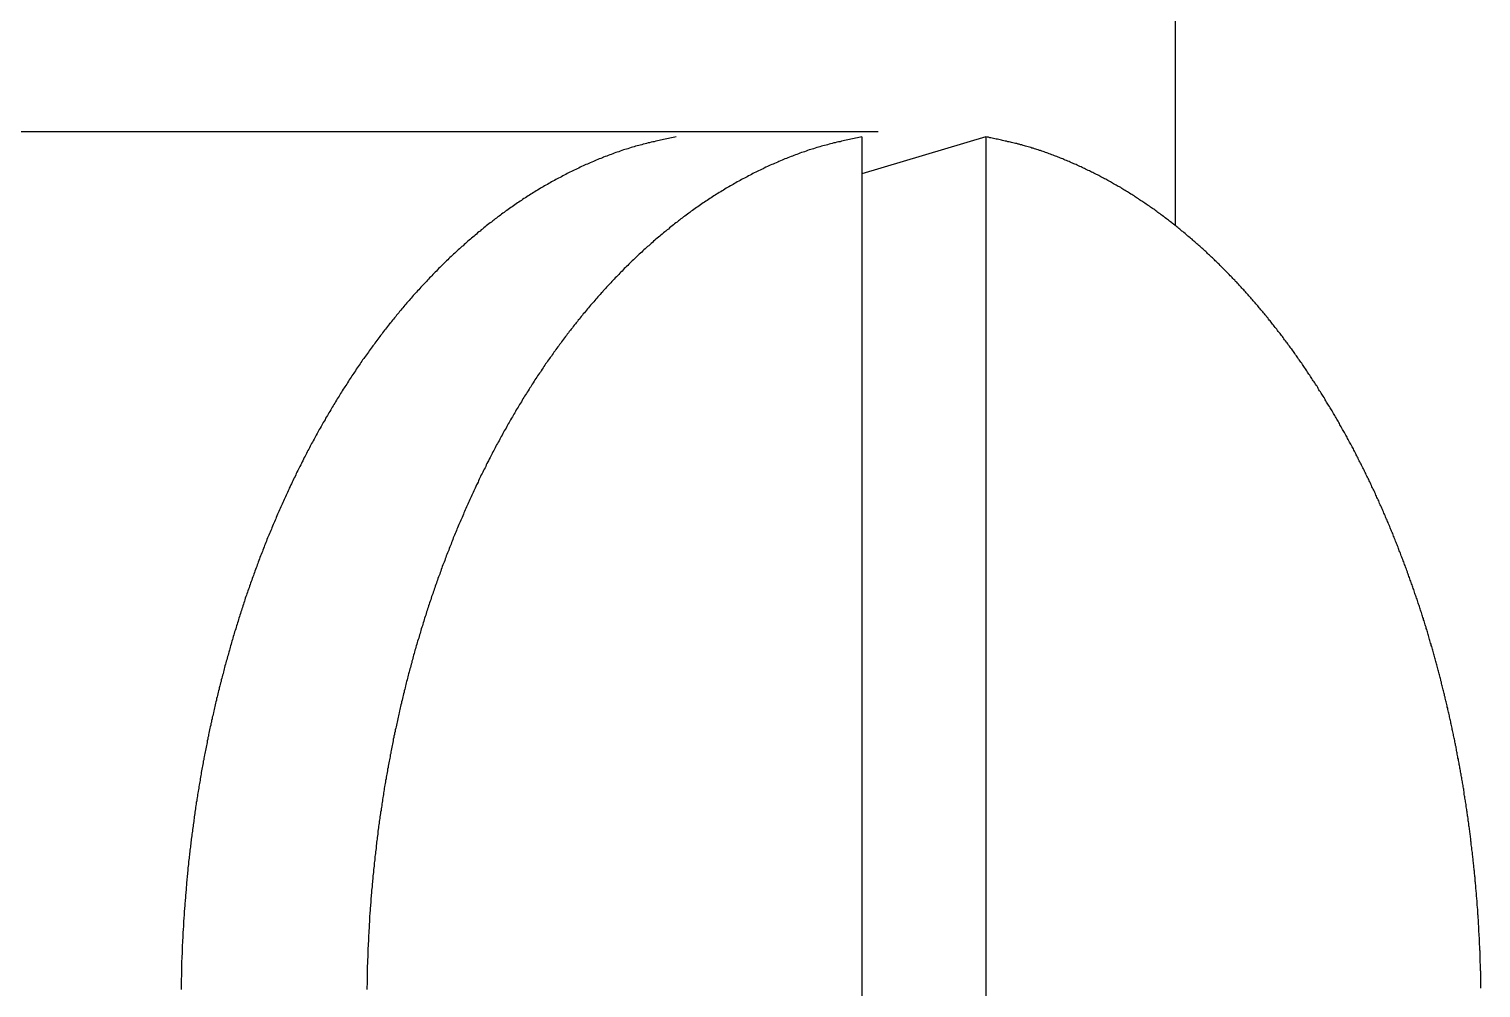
# Model space of a CAD drawing. Extents: x 10 to 127, y 10 to 351.
# Drawn here: x 110.76 to 117.4, y 209.64 to 214.02 of the extents above; entities that cross this region are included whole.
import ezdxf

# ---------------------------------------------------------------- set-up
doc = ezdxf.new("R2010")
doc.units = 0
doc.layers.get('0').update_dxf_attribs({"linetype": 'CONTINUOUS'})

msp = doc.modelspace()

# ---------------------------------------------------------------- linework, layer by layer
at = {"color": 7, "linetype": 'CONTINUOUS'}
for p, q in [((116, 213.1241), (116, 214.2)), ((107.1942, 213.555), (111.6422, 213.555)), ((111.6422, 213.555), (114.6422, 213.555)), ((114.5682, 213.53), (114.5682, 213.3606)), ((114.5682, 213.53), (114.5682, 213.53)), ((115.1339, 213.53), (114.5682, 213.3606)), ((115.1339, 213.53), (115.1339, 209.555)), ((115.1339, 213.53), (115.1339, 213.53)), ((114.5682, 213.3606), (114.5682, 209.555))]:
    msp.add_line(p, q, dxfattribs=at)
at = {"color": 7}
for points in [[(113.72, 213.53, 0), (113.713, 213.528, 0), (113.705, 213.527, 0), (113.698, 213.525, 0), (113.691, 213.524, 0), (113.684, 213.522, 0), (113.677, 213.521, 0), (113.669, 213.519, 0), (113.662, 213.518, 0), (113.655, 213.516, 0), (113.648, 213.515, 0), (113.641, 213.513, 0), (113.634, 213.512, 0), (113.626, 213.51, 0), (113.619, 213.508, 0), (113.612, 213.507, 0), (113.605, 213.505, 0), (113.598, 213.503, 0), (113.591, 213.502, 0), (113.584, 213.5, 0), (113.577, 213.498, 0), (113.569, 213.496, 0), (113.562, 213.494, 0), (113.555, 213.492, 0), (113.548, 213.491, 0), (113.541, 213.489, 0), (113.534, 213.487, 0), (113.527, 213.485, 0), (113.52, 213.483, 0), (113.513, 213.481, 0), (113.506, 213.478, 0), (113.499, 213.476, 0), (113.492, 213.474, 0), (113.485, 213.472, 0), (113.478, 213.47, 0), (113.471, 213.467, 0), (113.464, 213.465, 0), (113.457, 213.462, 0), (113.45, 213.46, 0), (113.443, 213.458, 0), (113.436, 213.455, 0), (113.43, 213.453, 0), (113.423, 213.45, 0), (113.416, 213.448, 0), (113.409, 213.445, 0), (113.402, 213.442, 0), (113.395, 213.44, 0), (113.388, 213.437, 0), (113.382, 213.434, 0), (113.375, 213.431, 0), (113.368, 213.429, 0), (113.361, 213.426, 0), (113.354, 213.423, 0), (113.348, 213.42, 0), (113.341, 213.417, 0), (113.334, 213.415, 0), (113.327, 213.412, 0), (113.321, 213.409, 0), (113.314, 213.406, 0), (113.307, 213.403, 0), (113.301, 213.4, 0), (113.294, 213.397, 0), (113.287, 213.394, 0), (113.281, 213.391, 0), (113.274, 213.387, 0), (113.267, 213.384, 0), (113.261, 213.381, 0), (113.254, 213.378, 0), (113.247, 213.375, 0), (113.241, 213.372, 0), (113.234, 213.368, 0), (113.228, 213.365, 0), (113.221, 213.362, 0), (113.215, 213.358, 0), (113.208, 213.355, 0), (113.202, 213.352, 0), (113.195, 213.348, 0), (113.189, 213.345, 0), (113.182, 213.341, 0), (113.176, 213.338, 0), (113.169, 213.335, 0), (113.163, 213.331, 0), (113.156, 213.327, 0), (113.15, 213.324, 0), (113.144, 213.32, 0), (113.137, 213.317, 0), (113.131, 213.313, 0), (113.124, 213.309, 0), (113.118, 213.306, 0), (113.112, 213.302, 0), (113.105, 213.298, 0), (113.099, 213.295, 0), (113.093, 213.291, 0), (113.086, 213.287, 0), (113.08, 213.283, 0), (113.074, 213.279, 0), (113.068, 213.276, 0), (113.062, 213.272, 0), (113.055, 213.268, 0), (113.049, 213.264, 0), (113.043, 213.26, 0), (113.037, 213.256, 0), (113.031, 213.252, 0), (113.024, 213.248, 0), (113.018, 213.244, 0), (113.012, 213.24, 0), (113.006, 213.236, 0), (113, 213.232, 0), (112.994, 213.228, 0), (112.988, 213.224, 0), (112.982, 213.219, 0), (112.976, 213.215, 0), (112.97, 213.211, 0), (112.964, 213.207, 0), (112.958, 213.203, 0), (112.952, 213.198, 0), (112.946, 213.194, 0), (112.94, 213.19, 0), (112.934, 213.185, 0), (112.928, 213.181, 0), (112.922, 213.177, 0), (112.916, 213.172, 0), (112.91, 213.168, 0), (112.904, 213.164, 0), (112.899, 213.159, 0), (112.893, 213.155, 0), (112.887, 213.15, 0), (112.881, 213.146, 0), (112.875, 213.141, 0), (112.87, 213.137, 0), (112.864, 213.132, 0), (112.858, 213.128, 0), (112.852, 213.123, 0), (112.846, 213.119, 0), (112.841, 213.114, 0), (112.835, 213.109, 0), (112.829, 213.105, 0), (112.824, 213.1, 0), (112.818, 213.096, 0), (112.812, 213.091, 0), (112.807, 213.086, 0), (112.801, 213.081, 0), (112.796, 213.077, 0), (112.79, 213.072, 0), (112.784, 213.067, 0), (112.779, 213.062, 0), (112.773, 213.058, 0), (112.768, 213.053, 0), (112.762, 213.048, 0), (112.757, 213.043, 0), (112.751, 213.038, 0), (112.746, 213.033, 0), (112.74, 213.029, 0), (112.735, 213.024, 0), (112.729, 213.019, 0), (112.724, 213.014, 0), (112.719, 213.009, 0), (112.713, 213.004, 0), (112.708, 212.999, 0), (112.702, 212.994, 0), (112.697, 212.989, 0), (112.692, 212.984, 0), (112.686, 212.979, 0), (112.681, 212.974, 0), (112.676, 212.969, 0), (112.67, 212.964, 0), (112.665, 212.959, 0), (112.66, 212.953, 0), (112.655, 212.948, 0), (112.649, 212.943, 0), (112.644, 212.938, 0), (112.639, 212.933, 0), (112.634, 212.928, 0), (112.629, 212.922, 0), (112.624, 212.917, 0), (112.618, 212.912, 0), (112.613, 212.907, 0), (112.608, 212.902, 0), (112.603, 212.896, 0), (112.598, 212.891, 0), (112.593, 212.886, 0), (112.588, 212.88, 0), (112.583, 212.875, 0), (112.578, 212.87, 0), (112.573, 212.864, 0), (112.568, 212.859, 0), (112.563, 212.854, 0), (112.558, 212.848, 0), (112.553, 212.843, 0), (112.548, 212.837, 0), (112.543, 212.832, 0), (112.538, 212.827, 0), (112.533, 212.821, 0), (112.528, 212.816, 0), (112.523, 212.81, 0), (112.518, 212.805, 0), (112.513, 212.799, 0), (112.509, 212.794, 0), (112.504, 212.788, 0), (112.499, 212.783, 0), (112.494, 212.777, 0), (112.489, 212.772, 0), (112.485, 212.766, 0), (112.48, 212.761, 0), (112.475, 212.755, 0), (112.47, 212.749, 0), (112.466, 212.744, 0), (112.461, 212.738, 0), (112.456, 212.732, 0), (112.452, 212.727, 0), (112.447, 212.721, 0), (112.442, 212.716, 0), (112.438, 212.71, 0), (112.433, 212.704, 0), (112.428, 212.698, 0), (112.424, 212.693, 0), (112.419, 212.687, 0), (112.415, 212.681, 0), (112.41, 212.676, 0), (112.405, 212.67, 0), (112.401, 212.664, 0), (112.396, 212.658, 0), (112.392, 212.652, 0), (112.387, 212.647, 0), (112.383, 212.641, 0), (112.378, 212.635, 0), (112.374, 212.629, 0), (112.369, 212.623, 0), (112.365, 212.618, 0), (112.361, 212.612, 0), (112.356, 212.606, 0), (112.352, 212.6, 0), (112.347, 212.594, 0), (112.343, 212.588, 0), (112.339, 212.582, 0), (112.334, 212.576, 0), (112.33, 212.571, 0), (112.326, 212.565, 0), (112.321, 212.559, 0), (112.317, 212.553, 0), (112.313, 212.547, 0), (112.309, 212.541, 0), (112.304, 212.535, 0), (112.3, 212.529, 0), (112.296, 212.523, 0), (112.292, 212.517, 0), (112.287, 212.511, 0), (112.283, 212.505, 0), (112.279, 212.499, 0), (112.275, 212.493, 0), (112.271, 212.487, 0), (112.267, 212.481, 0), (112.262, 212.475, 0), (112.258, 212.469, 0), (112.254, 212.462, 0), (112.25, 212.456, 0), (112.246, 212.45, 0), (112.242, 212.444, 0), (112.238, 212.438, 0), (112.234, 212.432, 0), (112.23, 212.426, 0), (112.226, 212.42, 0), (112.222, 212.414, 0), (112.218, 212.407, 0), (112.214, 212.401, 0), (112.21, 212.395, 0), (112.206, 212.389, 0), (112.202, 212.383, 0), (112.198, 212.377, 0), (112.194, 212.37, 0), (112.19, 212.364, 0), (112.186, 212.358, 0), (112.183, 212.352, 0), (112.179, 212.345, 0), (112.175, 212.339, 0), (112.171, 212.333, 0), (112.167, 212.327, 0), (112.163, 212.32, 0), (112.16, 212.314, 0), (112.156, 212.308, 0), (112.152, 212.302, 0), (112.148, 212.295, 0), (112.144, 212.289, 0), (112.141, 212.283, 0), (112.137, 212.276, 0), (112.133, 212.27, 0), (112.129, 212.264, 0), (112.126, 212.257, 0), (112.122, 212.251, 0), (112.118, 212.245, 0), (112.115, 212.238, 0), (112.111, 212.232, 0), (112.107, 212.226, 0), (112.104, 212.219, 0), (112.1, 212.213, 0), (112.097, 212.207, 0), (112.093, 212.2, 0), (112.089, 212.194, 0), (112.086, 212.187, 0), (112.082, 212.181, 0), (112.079, 212.175, 0), (112.075, 212.168, 0), (112.072, 212.162, 0), (112.068, 212.155, 0), (112.065, 212.149, 0), (112.061, 212.142, 0), (112.058, 212.136, 0), (112.054, 212.129, 0), (112.051, 212.123, 0), (112.047, 212.117, 0), (112.044, 212.11, 0), (112.041, 212.104, 0), (112.037, 212.097, 0), (112.034, 212.091, 0), (112.03, 212.084, 0), (112.027, 212.078, 0), (112.024, 212.071, 0), (112.02, 212.065, 0), (112.017, 212.058, 0), (112.014, 212.051, 0), (112.01, 212.045, 0), (112.007, 212.038, 0), (112.004, 212.032, 0), (112, 212.025, 0), (111.997, 212.019, 0), (111.994, 212.012, 0), (111.991, 212.006, 0), (111.987, 211.999, 0), (111.984, 211.992, 0), (111.981, 211.986, 0), (111.978, 211.979, 0), (111.974, 211.973, 0), (111.971, 211.966, 0), (111.968, 211.959, 0), (111.965, 211.953, 0), (111.962, 211.946, 0), (111.959, 211.94, 0), (111.956, 211.933, 0), (111.952, 211.926, 0), (111.949, 211.92, 0), (111.946, 211.913, 0), (111.943, 211.906, 0), (111.94, 211.9, 0), (111.937, 211.893, 0), (111.934, 211.886, 0), (111.931, 211.88, 0), (111.928, 211.873, 0), (111.925, 211.866, 0), (111.922, 211.86, 0), (111.919, 211.853, 0), (111.916, 211.846, 0), (111.913, 211.84, 0), (111.91, 211.833, 0), (111.907, 211.826, 0), (111.904, 211.819, 0), (111.901, 211.813, 0), (111.898, 211.806, 0), (111.895, 211.799, 0), (111.892, 211.792, 0), (111.89, 211.786, 0), (111.887, 211.779, 0), (111.884, 211.772, 0), (111.881, 211.766, 0), (111.878, 211.759, 0), (111.875, 211.752, 0), (111.872, 211.745, 0), (111.87, 211.738, 0), (111.867, 211.732, 0), (111.864, 211.725, 0), (111.861, 211.718, 0), (111.858, 211.711, 0), (111.856, 211.705, 0), (111.853, 211.698, 0), (111.85, 211.691, 0), (111.848, 211.684, 0), (111.845, 211.677, 0), (111.842, 211.67, 0), (111.839, 211.664, 0), (111.837, 211.657, 0), (111.834, 211.65, 0), (111.831, 211.643, 0), (111.829, 211.636, 0), (111.826, 211.63, 0), (111.823, 211.623, 0), (111.821, 211.616, 0), (111.818, 211.609, 0), (111.816, 211.602, 0), (111.813, 211.595, 0), (111.81, 211.588, 0), (111.808, 211.582, 0), (111.805, 211.575, 0), (111.803, 211.568, 0), (111.8, 211.561, 0), (111.798, 211.554, 0), (111.795, 211.547, 0), (111.793, 211.54, 0), (111.79, 211.533, 0), (111.788, 211.526, 0), (111.785, 211.52, 0), (111.783, 211.513, 0), (111.78, 211.506, 0), (111.778, 211.499, 0), (111.775, 211.492, 0), (111.773, 211.485, 0), (111.77, 211.478, 0), (111.768, 211.471, 0), (111.766, 211.464, 0), (111.763, 211.457, 0), (111.761, 211.45, 0), (111.758, 211.443, 0), (111.756, 211.437, 0), (111.754, 211.43, 0), (111.751, 211.423, 0), (111.749, 211.416, 0), (111.747, 211.409, 0), (111.744, 211.402, 0), (111.742, 211.395, 0), (111.74, 211.388, 0), (111.738, 211.381, 0), (111.735, 211.374, 0), (111.733, 211.367, 0), (111.731, 211.36, 0), (111.729, 211.353, 0), (111.726, 211.346, 0), (111.724, 211.339, 0), (111.722, 211.332, 0), (111.72, 211.325, 0), (111.718, 211.318, 0), (111.715, 211.311, 0), (111.713, 211.304, 0), (111.711, 211.297, 0), (111.709, 211.29, 0), (111.707, 211.283, 0), (111.705, 211.276, 0), (111.702, 211.269, 0), (111.7, 211.262, 0), (111.698, 211.255, 0), (111.696, 211.248, 0), (111.694, 211.241, 0), (111.692, 211.234, 0), (111.69, 211.227, 0), (111.688, 211.22, 0), (111.686, 211.213, 0), (111.684, 211.206, 0), (111.682, 211.199, 0), (111.68, 211.192, 0), (111.678, 211.185, 0), (111.676, 211.177, 0), (111.674, 211.17, 0), (111.672, 211.163, 0), (111.67, 211.156, 0), (111.668, 211.149, 0), (111.666, 211.142, 0), (111.664, 211.135, 0), (111.662, 211.128, 0), (111.66, 211.121, 0), (111.658, 211.114, 0), (111.656, 211.107, 0), (111.654, 211.1, 0), (111.653, 211.093, 0), (111.651, 211.086, 0), (111.649, 211.078, 0), (111.647, 211.071, 0), (111.645, 211.064, 0), (111.643, 211.057, 0), (111.641, 211.05, 0), (111.64, 211.043, 0), (111.638, 211.036, 0), (111.636, 211.029, 0), (111.634, 211.022, 0), (111.632, 211.014, 0), (111.631, 211.007, 0), (111.629, 211, 0), (111.627, 210.993, 0), (111.625, 210.986, 0), (111.624, 210.979, 0), (111.622, 210.972, 0), (111.62, 210.965, 0), (111.619, 210.957, 0), (111.617, 210.95, 0), (111.615, 210.943, 0), (111.613, 210.936, 0), (111.612, 210.929, 0), (111.61, 210.922, 0), (111.609, 210.915, 0), (111.607, 210.908, 0), (111.605, 210.9, 0), (111.604, 210.893, 0), (111.602, 210.886, 0), (111.6, 210.879, 0), (111.599, 210.872, 0), (111.597, 210.865, 0), (111.596, 210.857, 0), (111.594, 210.85, 0), (111.593, 210.843, 0), (111.591, 210.836, 0), (111.589, 210.829, 0), (111.588, 210.822, 0), (111.586, 210.814, 0), (111.585, 210.807, 0), (111.583, 210.8, 0), (111.582, 210.793, 0), (111.58, 210.786, 0), (111.579, 210.779, 0), (111.577, 210.771, 0), (111.576, 210.764, 0), (111.575, 210.757, 0), (111.573, 210.75, 0), (111.572, 210.743, 0), (111.57, 210.735, 0), (111.569, 210.728, 0), (111.567, 210.721, 0), (111.566, 210.714, 0), (111.565, 210.707, 0), (111.563, 210.699, 0), (111.562, 210.692, 0), (111.561, 210.685, 0), (111.559, 210.678, 0), (111.558, 210.671, 0), (111.557, 210.663, 0), (111.555, 210.656, 0), (111.554, 210.649, 0), (111.553, 210.642, 0), (111.551, 210.635, 0), (111.55, 210.627, 0), (111.549, 210.62, 0), (111.548, 210.613, 0), (111.546, 210.606, 0), (111.545, 210.598, 0), (111.544, 210.591, 0), (111.543, 210.584, 0), (111.541, 210.577, 0), (111.54, 210.57, 0), (111.539, 210.562, 0), (111.538, 210.555, 0), (111.537, 210.548, 0), (111.535, 210.541, 0), (111.534, 210.533, 0), (111.533, 210.526, 0), (111.532, 210.519, 0), (111.531, 210.512, 0), (111.53, 210.504, 0), (111.529, 210.497, 0), (111.527, 210.49, 0), (111.526, 210.483, 0), (111.525, 210.475, 0), (111.524, 210.468, 0), (111.523, 210.461, 0), (111.522, 210.454, 0), (111.521, 210.446, 0), (111.52, 210.439, 0), (111.519, 210.432, 0), (111.518, 210.425, 0), (111.517, 210.417, 0), (111.516, 210.41, 0), (111.515, 210.403, 0), (111.514, 210.396, 0), (111.513, 210.388, 0), (111.512, 210.381, 0), (111.511, 210.374, 0), (111.51, 210.366, 0), (111.509, 210.359, 0), (111.508, 210.352, 0), (111.507, 210.345, 0), (111.506, 210.337, 0), (111.505, 210.33, 0), (111.504, 210.323, 0), (111.503, 210.316, 0), (111.502, 210.308, 0), (111.502, 210.301, 0), (111.501, 210.294, 0), (111.5, 210.286, 0), (111.499, 210.279, 0), (111.498, 210.272, 0), (111.497, 210.265, 0), (111.496, 210.257, 0), (111.496, 210.25, 0), (111.495, 210.243, 0), (111.494, 210.235, 0), (111.493, 210.228, 0), (111.492, 210.221, 0), (111.492, 210.214, 0), (111.491, 210.206, 0), (111.49, 210.199, 0), (111.489, 210.192, 0), (111.489, 210.184, 0), (111.488, 210.177, 0), (111.487, 210.17, 0), (111.487, 210.163, 0), (111.486, 210.155, 0), (111.485, 210.148, 0), (111.484, 210.141, 0), (111.484, 210.133, 0), (111.483, 210.126, 0), (111.482, 210.119, 0), (111.482, 210.111, 0), (111.481, 210.104, 0), (111.48, 210.097, 0), (111.48, 210.09, 0), (111.479, 210.082, 0), (111.479, 210.075, 0), (111.478, 210.068, 0), (111.477, 210.06, 0), (111.477, 210.053, 0), (111.476, 210.046, 0), (111.476, 210.038, 0), (111.475, 210.031, 0), (111.475, 210.024, 0), (111.474, 210.016, 0), (111.473, 210.009, 0), (111.473, 210.002, 0), (111.472, 209.995, 0), (111.472, 209.987, 0), (111.471, 209.98, 0), (111.471, 209.973, 0), (111.47, 209.965, 0), (111.47, 209.958, 0), (111.469, 209.951, 0), (111.469, 209.943, 0), (111.469, 209.936, 0), (111.468, 209.929, 0), (111.468, 209.921, 0), (111.467, 209.914, 0), (111.467, 209.907, 0), (111.466, 209.899, 0), (111.466, 209.892, 0), (111.466, 209.885, 0), (111.465, 209.877, 0), (111.465, 209.87, 0), (111.464, 209.863, 0), (111.464, 209.855, 0), (111.464, 209.848, 0), (111.463, 209.841, 0), (111.463, 209.833, 0), (111.463, 209.826, 0), (111.462, 209.819, 0), (111.462, 209.812, 0), (111.462, 209.804, 0), (111.462, 209.797, 0), (111.461, 209.79, 0), (111.461, 209.782, 0), (111.461, 209.775, 0), (111.46, 209.768, 0), (111.46, 209.76, 0), (111.46, 209.753, 0), (111.46, 209.746, 0), (111.46, 209.738, 0), (111.459, 209.731, 0), (111.459, 209.724, 0), (111.459, 209.716, 0), (111.459, 209.709, 0), (111.459, 209.702, 0), (111.459, 209.694, 0), (111.458, 209.687, 0), (111.458, 209.68, 0), (111.458, 209.672, 0), (111.458, 209.665, 0), (111.458, 209.658, 0), (111.458, 209.65, 0), (111.458, 209.643, 0), (111.458, 209.636, 0)], [(114.568, 213.53, 0), (114.561, 213.528, 0), (114.554, 213.527, 0), (114.547, 213.525, 0), (114.539, 213.524, 0), (114.532, 213.522, 0), (114.525, 213.521, 0), (114.518, 213.519, 0), (114.511, 213.518, 0), (114.504, 213.516, 0), (114.496, 213.515, 0), (114.489, 213.513, 0), (114.482, 213.512, 0), (114.475, 213.51, 0), (114.468, 213.508, 0), (114.461, 213.507, 0), (114.454, 213.505, 0), (114.446, 213.503, 0), (114.439, 213.502, 0), (114.432, 213.5, 0), (114.425, 213.498, 0), (114.418, 213.496, 0), (114.411, 213.494, 0), (114.404, 213.492, 0), (114.397, 213.491, 0), (114.39, 213.489, 0), (114.383, 213.487, 0), (114.376, 213.485, 0), (114.369, 213.483, 0), (114.362, 213.481, 0), (114.354, 213.478, 0), (114.347, 213.476, 0), (114.341, 213.474, 0), (114.334, 213.472, 0), (114.327, 213.47, 0), (114.32, 213.467, 0), (114.313, 213.465, 0), (114.306, 213.462, 0), (114.299, 213.46, 0), (114.292, 213.458, 0), (114.285, 213.455, 0), (114.278, 213.453, 0), (114.271, 213.45, 0), (114.264, 213.448, 0), (114.257, 213.445, 0), (114.251, 213.442, 0), (114.244, 213.44, 0), (114.237, 213.437, 0), (114.23, 213.434, 0), (114.223, 213.431, 0), (114.216, 213.429, 0), (114.21, 213.426, 0), (114.203, 213.423, 0), (114.196, 213.42, 0), (114.189, 213.417, 0), (114.183, 213.415, 0), (114.176, 213.412, 0), (114.169, 213.409, 0), (114.162, 213.406, 0), (114.156, 213.403, 0), (114.149, 213.4, 0), (114.142, 213.397, 0), (114.136, 213.394, 0), (114.129, 213.391, 0), (114.122, 213.387, 0), (114.116, 213.384, 0), (114.109, 213.381, 0), (114.103, 213.378, 0), (114.096, 213.375, 0), (114.089, 213.372, 0), (114.083, 213.368, 0), (114.076, 213.365, 0), (114.07, 213.362, 0), (114.063, 213.358, 0), (114.057, 213.355, 0), (114.05, 213.352, 0), (114.044, 213.348, 0), (114.037, 213.345, 0), (114.031, 213.341, 0), (114.024, 213.338, 0), (114.018, 213.335, 0), (114.011, 213.331, 0), (114.005, 213.327, 0), (113.998, 213.324, 0), (113.992, 213.32, 0), (113.986, 213.317, 0), (113.979, 213.313, 0), (113.973, 213.309, 0), (113.967, 213.306, 0), (113.96, 213.302, 0), (113.954, 213.298, 0), (113.948, 213.295, 0), (113.941, 213.291, 0), (113.935, 213.287, 0), (113.929, 213.283, 0), (113.923, 213.279, 0), (113.916, 213.276, 0), (113.91, 213.272, 0), (113.904, 213.268, 0), (113.898, 213.264, 0), (113.891, 213.26, 0), (113.885, 213.256, 0), (113.879, 213.252, 0), (113.873, 213.248, 0), (113.867, 213.244, 0), (113.861, 213.24, 0), (113.855, 213.236, 0), (113.849, 213.232, 0), (113.842, 213.228, 0), (113.836, 213.224, 0), (113.83, 213.219, 0), (113.824, 213.215, 0), (113.818, 213.211, 0), (113.812, 213.207, 0), (113.806, 213.203, 0), (113.8, 213.198, 0), (113.794, 213.194, 0), (113.788, 213.19, 0), (113.782, 213.185, 0), (113.777, 213.181, 0), (113.771, 213.177, 0), (113.765, 213.172, 0), (113.759, 213.168, 0), (113.753, 213.164, 0), (113.747, 213.159, 0), (113.741, 213.155, 0), (113.735, 213.15, 0), (113.73, 213.146, 0), (113.724, 213.141, 0), (113.718, 213.137, 0), (113.712, 213.132, 0), (113.707, 213.128, 0), (113.701, 213.123, 0), (113.695, 213.119, 0), (113.689, 213.114, 0), (113.684, 213.109, 0), (113.678, 213.105, 0), (113.672, 213.1, 0), (113.667, 213.096, 0), (113.661, 213.091, 0), (113.655, 213.086, 0), (113.65, 213.081, 0), (113.644, 213.077, 0), (113.638, 213.072, 0), (113.633, 213.067, 0), (113.627, 213.062, 0), (113.622, 213.058, 0), (113.616, 213.053, 0), (113.611, 213.048, 0), (113.605, 213.043, 0), (113.6, 213.038, 0), (113.594, 213.033, 0), (113.589, 213.029, 0), (113.583, 213.024, 0), (113.578, 213.019, 0), (113.572, 213.014, 0), (113.567, 213.009, 0), (113.562, 213.004, 0), (113.556, 212.999, 0), (113.551, 212.994, 0), (113.546, 212.989, 0), (113.54, 212.984, 0), (113.535, 212.979, 0), (113.53, 212.974, 0), (113.524, 212.969, 0), (113.519, 212.964, 0), (113.514, 212.959, 0), (113.508, 212.953, 0), (113.503, 212.948, 0), (113.498, 212.943, 0), (113.493, 212.938, 0), (113.488, 212.933, 0), (113.482, 212.928, 0), (113.477, 212.922, 0), (113.472, 212.917, 0), (113.467, 212.912, 0), (113.462, 212.907, 0), (113.457, 212.902, 0), (113.452, 212.896, 0), (113.446, 212.891, 0), (113.441, 212.886, 0), (113.436, 212.88, 0), (113.431, 212.875, 0), (113.426, 212.87, 0), (113.421, 212.864, 0), (113.416, 212.859, 0), (113.411, 212.854, 0), (113.406, 212.848, 0), (113.401, 212.843, 0), (113.396, 212.837, 0), (113.391, 212.832, 0), (113.386, 212.827, 0), (113.382, 212.821, 0), (113.377, 212.816, 0), (113.372, 212.81, 0), (113.367, 212.805, 0), (113.362, 212.799, 0), (113.357, 212.794, 0), (113.352, 212.788, 0), (113.348, 212.783, 0), (113.343, 212.777, 0), (113.338, 212.772, 0), (113.333, 212.766, 0), (113.328, 212.761, 0), (113.324, 212.755, 0), (113.319, 212.749, 0), (113.314, 212.744, 0), (113.309, 212.738, 0), (113.305, 212.732, 0), (113.3, 212.727, 0), (113.295, 212.721, 0), (113.291, 212.716, 0), (113.286, 212.71, 0), (113.281, 212.704, 0), (113.277, 212.698, 0), (113.272, 212.693, 0), (113.268, 212.687, 0), (113.263, 212.681, 0), (113.259, 212.676, 0), (113.254, 212.67, 0), (113.249, 212.664, 0), (113.245, 212.658, 0), (113.24, 212.652, 0), (113.236, 212.647, 0), (113.231, 212.641, 0), (113.227, 212.635, 0), (113.222, 212.629, 0), (113.218, 212.623, 0), (113.214, 212.618, 0), (113.209, 212.612, 0), (113.205, 212.606, 0), (113.2, 212.6, 0), (113.196, 212.594, 0), (113.192, 212.588, 0), (113.187, 212.582, 0), (113.183, 212.576, 0), (113.179, 212.571, 0), (113.174, 212.565, 0), (113.17, 212.559, 0), (113.166, 212.553, 0), (113.161, 212.547, 0), (113.157, 212.541, 0), (113.153, 212.535, 0), (113.149, 212.529, 0), (113.144, 212.523, 0), (113.14, 212.517, 0), (113.136, 212.511, 0), (113.132, 212.505, 0), (113.128, 212.499, 0), (113.123, 212.493, 0), (113.119, 212.487, 0), (113.115, 212.481, 0), (113.111, 212.475, 0), (113.107, 212.469, 0), (113.103, 212.462, 0), (113.099, 212.456, 0), (113.095, 212.45, 0), (113.091, 212.444, 0), (113.086, 212.438, 0), (113.082, 212.432, 0), (113.078, 212.426, 0), (113.074, 212.42, 0), (113.07, 212.414, 0), (113.066, 212.407, 0), (113.062, 212.401, 0), (113.058, 212.395, 0), (113.055, 212.389, 0), (113.051, 212.383, 0), (113.047, 212.377, 0), (113.043, 212.37, 0), (113.039, 212.364, 0), (113.035, 212.358, 0), (113.031, 212.352, 0), (113.027, 212.345, 0), (113.023, 212.339, 0), (113.019, 212.333, 0), (113.016, 212.327, 0), (113.012, 212.32, 0), (113.008, 212.314, 0), (113.004, 212.308, 0), (113, 212.302, 0), (112.997, 212.295, 0), (112.993, 212.289, 0), (112.989, 212.283, 0), (112.985, 212.276, 0), (112.982, 212.27, 0), (112.978, 212.264, 0), (112.974, 212.257, 0), (112.971, 212.251, 0), (112.967, 212.245, 0), (112.963, 212.238, 0), (112.96, 212.232, 0), (112.956, 212.226, 0), (112.952, 212.219, 0), (112.949, 212.213, 0), (112.945, 212.207, 0), (112.942, 212.2, 0), (112.938, 212.194, 0), (112.934, 212.187, 0), (112.931, 212.181, 0), (112.927, 212.175, 0), (112.924, 212.168, 0), (112.92, 212.162, 0), (112.917, 212.155, 0), (112.913, 212.149, 0), (112.91, 212.142, 0), (112.906, 212.136, 0), (112.903, 212.129, 0), (112.899, 212.123, 0), (112.896, 212.117, 0), (112.892, 212.11, 0), (112.889, 212.104, 0), (112.886, 212.097, 0), (112.882, 212.091, 0), (112.879, 212.084, 0), (112.875, 212.078, 0), (112.872, 212.071, 0), (112.869, 212.065, 0), (112.865, 212.058, 0), (112.862, 212.051, 0), (112.859, 212.045, 0), (112.855, 212.038, 0), (112.852, 212.032, 0), (112.849, 212.025, 0), (112.846, 212.019, 0), (112.842, 212.012, 0), (112.839, 212.006, 0), (112.836, 211.999, 0), (112.833, 211.992, 0), (112.829, 211.986, 0), (112.826, 211.979, 0), (112.823, 211.973, 0), (112.82, 211.966, 0), (112.817, 211.959, 0), (112.814, 211.953, 0), (112.81, 211.946, 0), (112.807, 211.94, 0), (112.804, 211.933, 0), (112.801, 211.926, 0), (112.798, 211.92, 0), (112.795, 211.913, 0), (112.792, 211.906, 0), (112.789, 211.9, 0), (112.786, 211.893, 0), (112.783, 211.886, 0), (112.779, 211.88, 0), (112.776, 211.873, 0), (112.773, 211.866, 0), (112.77, 211.86, 0), (112.767, 211.853, 0), (112.764, 211.846, 0), (112.761, 211.84, 0), (112.759, 211.833, 0), (112.756, 211.826, 0), (112.753, 211.819, 0), (112.75, 211.813, 0), (112.747, 211.806, 0), (112.744, 211.799, 0), (112.741, 211.792, 0), (112.738, 211.786, 0), (112.735, 211.779, 0), (112.732, 211.772, 0), (112.729, 211.766, 0), (112.727, 211.759, 0), (112.724, 211.752, 0), (112.721, 211.745, 0), (112.718, 211.738, 0), (112.715, 211.732, 0), (112.713, 211.725, 0), (112.71, 211.718, 0), (112.707, 211.711, 0), (112.704, 211.705, 0), (112.701, 211.698, 0), (112.699, 211.691, 0), (112.696, 211.684, 0), (112.693, 211.677, 0), (112.691, 211.67, 0), (112.688, 211.664, 0), (112.685, 211.657, 0), (112.683, 211.65, 0), (112.68, 211.643, 0), (112.677, 211.636, 0), (112.675, 211.63, 0), (112.672, 211.623, 0), (112.669, 211.616, 0), (112.667, 211.609, 0), (112.664, 211.602, 0), (112.662, 211.595, 0), (112.659, 211.588, 0), (112.656, 211.582, 0), (112.654, 211.575, 0), (112.651, 211.568, 0), (112.649, 211.561, 0), (112.646, 211.554, 0), (112.644, 211.547, 0), (112.641, 211.54, 0), (112.639, 211.533, 0), (112.636, 211.526, 0), (112.634, 211.52, 0), (112.631, 211.513, 0), (112.629, 211.506, 0), (112.626, 211.499, 0), (112.624, 211.492, 0), (112.621, 211.485, 0), (112.619, 211.478, 0), (112.617, 211.471, 0), (112.614, 211.464, 0), (112.612, 211.457, 0), (112.609, 211.45, 0), (112.607, 211.443, 0), (112.605, 211.437, 0), (112.602, 211.43, 0), (112.6, 211.423, 0), (112.598, 211.416, 0), (112.595, 211.409, 0), (112.593, 211.402, 0), (112.591, 211.395, 0), (112.588, 211.388, 0), (112.586, 211.381, 0), (112.584, 211.374, 0), (112.582, 211.367, 0), (112.579, 211.36, 0), (112.577, 211.353, 0), (112.575, 211.346, 0), (112.573, 211.339, 0), (112.57, 211.332, 0), (112.568, 211.325, 0), (112.566, 211.318, 0), (112.564, 211.311, 0), (112.562, 211.304, 0), (112.56, 211.297, 0), (112.557, 211.29, 0), (112.555, 211.283, 0), (112.553, 211.276, 0), (112.551, 211.269, 0), (112.549, 211.262, 0), (112.547, 211.255, 0), (112.545, 211.248, 0), (112.543, 211.241, 0), (112.541, 211.234, 0), (112.538, 211.227, 0), (112.536, 211.22, 0), (112.534, 211.213, 0), (112.532, 211.206, 0), (112.53, 211.199, 0), (112.528, 211.192, 0), (112.526, 211.185, 0), (112.524, 211.177, 0), (112.522, 211.17, 0), (112.52, 211.163, 0), (112.518, 211.156, 0), (112.516, 211.149, 0), (112.514, 211.142, 0), (112.512, 211.135, 0), (112.511, 211.128, 0), (112.509, 211.121, 0), (112.507, 211.114, 0), (112.505, 211.107, 0), (112.503, 211.1, 0), (112.501, 211.093, 0), (112.499, 211.086, 0), (112.497, 211.078, 0), (112.495, 211.071, 0), (112.494, 211.064, 0), (112.492, 211.057, 0), (112.49, 211.05, 0), (112.488, 211.043, 0), (112.486, 211.036, 0), (112.485, 211.029, 0), (112.483, 211.022, 0), (112.481, 211.014, 0), (112.479, 211.007, 0), (112.477, 211, 0), (112.476, 210.993, 0), (112.474, 210.986, 0), (112.472, 210.979, 0), (112.47, 210.972, 0), (112.469, 210.965, 0), (112.467, 210.957, 0), (112.465, 210.95, 0), (112.464, 210.943, 0), (112.462, 210.936, 0), (112.46, 210.929, 0), (112.459, 210.922, 0), (112.457, 210.915, 0), (112.455, 210.908, 0), (112.454, 210.9, 0), (112.452, 210.893, 0), (112.451, 210.886, 0), (112.449, 210.879, 0), (112.447, 210.872, 0), (112.446, 210.865, 0), (112.444, 210.857, 0), (112.443, 210.85, 0), (112.441, 210.843, 0), (112.44, 210.836, 0), (112.438, 210.829, 0), (112.436, 210.822, 0), (112.435, 210.814, 0), (112.433, 210.807, 0), (112.432, 210.8, 0), (112.43, 210.793, 0), (112.429, 210.786, 0), (112.427, 210.779, 0), (112.426, 210.771, 0), (112.425, 210.764, 0), (112.423, 210.757, 0), (112.422, 210.75, 0), (112.42, 210.743, 0), (112.419, 210.735, 0), (112.417, 210.728, 0), (112.416, 210.721, 0), (112.415, 210.714, 0), (112.413, 210.707, 0), (112.412, 210.699, 0), (112.411, 210.692, 0), (112.409, 210.685, 0), (112.408, 210.678, 0), (112.406, 210.671, 0), (112.405, 210.663, 0), (112.404, 210.656, 0), (112.403, 210.649, 0), (112.401, 210.642, 0), (112.4, 210.635, 0), (112.399, 210.627, 0), (112.397, 210.62, 0), (112.396, 210.613, 0), (112.395, 210.606, 0), (112.394, 210.598, 0), (112.392, 210.591, 0), (112.391, 210.584, 0), (112.39, 210.577, 0), (112.389, 210.57, 0), (112.387, 210.562, 0), (112.386, 210.555, 0), (112.385, 210.548, 0), (112.384, 210.541, 0), (112.383, 210.533, 0), (112.382, 210.526, 0), (112.38, 210.519, 0), (112.379, 210.512, 0), (112.378, 210.504, 0), (112.377, 210.497, 0), (112.376, 210.49, 0), (112.375, 210.483, 0), (112.374, 210.475, 0), (112.373, 210.468, 0), (112.372, 210.461, 0), (112.371, 210.454, 0), (112.369, 210.446, 0), (112.368, 210.439, 0), (112.367, 210.432, 0), (112.366, 210.425, 0), (112.365, 210.417, 0), (112.364, 210.41, 0), (112.363, 210.403, 0), (112.362, 210.396, 0), (112.361, 210.388, 0), (112.36, 210.381, 0), (112.359, 210.374, 0), (112.358, 210.366, 0), (112.357, 210.359, 0), (112.356, 210.352, 0), (112.356, 210.345, 0), (112.355, 210.337, 0), (112.354, 210.33, 0), (112.353, 210.323, 0), (112.352, 210.316, 0), (112.351, 210.308, 0), (112.35, 210.301, 0), (112.349, 210.294, 0), (112.348, 210.286, 0), (112.348, 210.279, 0), (112.347, 210.272, 0), (112.346, 210.265, 0), (112.345, 210.257, 0), (112.344, 210.25, 0), (112.343, 210.243, 0), (112.343, 210.235, 0), (112.342, 210.228, 0), (112.341, 210.221, 0), (112.34, 210.214, 0), (112.339, 210.206, 0), (112.339, 210.199, 0), (112.338, 210.192, 0), (112.337, 210.184, 0), (112.336, 210.177, 0), (112.336, 210.17, 0), (112.335, 210.163, 0), (112.334, 210.155, 0), (112.334, 210.148, 0), (112.333, 210.141, 0), (112.332, 210.133, 0), (112.332, 210.126, 0), (112.331, 210.119, 0), (112.33, 210.111, 0), (112.33, 210.104, 0), (112.329, 210.097, 0), (112.328, 210.09, 0), (112.328, 210.082, 0), (112.327, 210.075, 0), (112.326, 210.068, 0), (112.326, 210.06, 0), (112.325, 210.053, 0), (112.325, 210.046, 0), (112.324, 210.038, 0), (112.324, 210.031, 0), (112.323, 210.024, 0), (112.323, 210.016, 0), (112.322, 210.009, 0), (112.321, 210.002, 0), (112.321, 209.995, 0), (112.32, 209.987, 0), (112.32, 209.98, 0), (112.319, 209.973, 0), (112.319, 209.965, 0), (112.318, 209.958, 0), (112.318, 209.951, 0), (112.318, 209.943, 0), (112.317, 209.936, 0), (112.317, 209.929, 0), (112.316, 209.921, 0), (112.316, 209.914, 0), (112.315, 209.907, 0), (112.315, 209.899, 0), (112.315, 209.892, 0), (112.314, 209.885, 0), (112.314, 209.877, 0), (112.313, 209.87, 0), (112.313, 209.863, 0), (112.313, 209.855, 0), (112.312, 209.848, 0), (112.312, 209.841, 0), (112.312, 209.833, 0), (112.311, 209.826, 0), (112.311, 209.819, 0), (112.311, 209.812, 0), (112.31, 209.804, 0), (112.31, 209.797, 0), (112.31, 209.79, 0), (112.31, 209.782, 0), (112.309, 209.775, 0), (112.309, 209.768, 0), (112.309, 209.76, 0), (112.309, 209.753, 0), (112.308, 209.746, 0), (112.308, 209.738, 0), (112.308, 209.731, 0), (112.308, 209.724, 0), (112.308, 209.716, 0), (112.307, 209.709, 0), (112.307, 209.702, 0), (112.307, 209.694, 0), (112.307, 209.687, 0), (112.307, 209.68, 0), (112.307, 209.672, 0), (112.307, 209.665, 0), (112.307, 209.658, 0), (112.306, 209.65, 0), (112.306, 209.643, 0), (112.306, 209.636, 0)], [(117.056, 211.555, 0), (117.053, 211.561, 0), (117.051, 211.566, 0), (117.049, 211.572, 0), (117.047, 211.577, 0), (117.045, 211.583, 0), (117.043, 211.589, 0), (117.041, 211.594, 0), (117.039, 211.6, 0), (117.036, 211.606, 0), (117.034, 211.611, 0), (117.032, 211.617, 0), (117.03, 211.622, 0), (117.028, 211.628, 0), (117.026, 211.634, 0), (117.023, 211.639, 0), (117.021, 211.645, 0), (117.019, 211.65, 0), (117.017, 211.656, 0), (117.015, 211.662, 0), (117.013, 211.667, 0), (117.01, 211.673, 0), (117.008, 211.678, 0), (117.006, 211.684, 0), (117.004, 211.69, 0), (117.001, 211.695, 0), (116.999, 211.701, 0), (116.997, 211.706, 0), (116.995, 211.712, 0), (116.993, 211.718, 0), (116.99, 211.723, 0), (116.988, 211.729, 0), (116.986, 211.734, 0), (116.983, 211.74, 0), (116.981, 211.745, 0), (116.979, 211.751, 0), (116.976, 211.756, 0), (116.974, 211.762, 0), (116.972, 211.768, 0), (116.969, 211.773, 0), (116.967, 211.779, 0), (116.965, 211.784, 0), (116.962, 211.79, 0), (116.96, 211.795, 0), (116.958, 211.801, 0), (116.955, 211.806, 0), (116.953, 211.812, 0), (116.95, 211.817, 0), (116.948, 211.823, 0), (116.946, 211.828, 0), (116.943, 211.834, 0), (116.941, 211.839, 0), (116.938, 211.845, 0), (116.936, 211.85, 0), (116.933, 211.856, 0), (116.931, 211.861, 0), (116.929, 211.867, 0), (116.926, 211.872, 0), (116.924, 211.878, 0), (116.921, 211.883, 0), (116.919, 211.889, 0), (116.916, 211.894, 0), (116.914, 211.9, 0), (116.911, 211.905, 0), (116.909, 211.91, 0), (116.906, 211.916, 0), (116.903, 211.921, 0), (116.901, 211.927, 0), (116.898, 211.932, 0), (116.896, 211.938, 0), (116.893, 211.943, 0), (116.891, 211.949, 0), (116.888, 211.954, 0), (116.885, 211.959, 0), (116.883, 211.965, 0), (116.88, 211.97, 0), (116.878, 211.976, 0), (116.875, 211.981, 0), (116.872, 211.987, 0), (116.87, 211.992, 0), (116.867, 211.997, 0), (116.864, 212.003, 0), (116.862, 212.008, 0), (116.859, 212.014, 0), (116.856, 212.019, 0), (116.854, 212.024, 0), (116.851, 212.03, 0), (116.848, 212.035, 0), (116.846, 212.04, 0), (116.843, 212.046, 0), (116.84, 212.051, 0), (116.837, 212.056, 0), (116.835, 212.062, 0), (116.832, 212.067, 0), (116.829, 212.073, 0), (116.826, 212.078, 0), (116.824, 212.083, 0), (116.821, 212.089, 0), (116.818, 212.094, 0), (116.815, 212.099, 0), (116.813, 212.105, 0), (116.81, 212.11, 0), (116.807, 212.115, 0), (116.804, 212.12, 0), (116.801, 212.126, 0), (116.798, 212.131, 0), (116.796, 212.136, 0), (116.793, 212.142, 0), (116.79, 212.147, 0), (116.787, 212.152, 0), (116.784, 212.158, 0), (116.781, 212.163, 0), (116.778, 212.168, 0), (116.776, 212.173, 0), (116.773, 212.179, 0), (116.77, 212.184, 0), (116.767, 212.189, 0), (116.764, 212.194, 0), (116.761, 212.2, 0), (116.758, 212.205, 0), (116.755, 212.21, 0), (116.752, 212.215, 0), (116.749, 212.221, 0), (116.746, 212.226, 0), (116.743, 212.231, 0), (116.74, 212.236, 0), (116.737, 212.241, 0), (116.734, 212.247, 0), (116.731, 212.252, 0), (116.728, 212.257, 0), (116.725, 212.262, 0), (116.722, 212.267, 0), (116.719, 212.273, 0), (116.716, 212.278, 0), (116.713, 212.283, 0), (116.71, 212.288, 0), (116.707, 212.293, 0), (116.704, 212.299, 0), (116.7, 212.304, 0), (116.697, 212.309, 0), (116.694, 212.314, 0), (116.691, 212.319, 0), (116.688, 212.324, 0), (116.685, 212.329, 0), (116.682, 212.334, 0), (116.679, 212.34, 0), (116.675, 212.345, 0), (116.672, 212.35, 0), (116.669, 212.355, 0), (116.666, 212.36, 0), (116.663, 212.365, 0), (116.659, 212.37, 0), (116.656, 212.375, 0), (116.653, 212.38, 0), (116.65, 212.385, 0), (116.647, 212.391, 0), (116.643, 212.396, 0), (116.64, 212.401, 0), (116.637, 212.406, 0), (116.634, 212.411, 0), (116.63, 212.416, 0), (116.627, 212.421, 0), (116.624, 212.426, 0), (116.62, 212.431, 0), (116.617, 212.436, 0), (116.614, 212.441, 0), (116.61, 212.446, 0), (116.607, 212.451, 0), (116.604, 212.456, 0), (116.6, 212.461, 0), (116.597, 212.466, 0), (116.594, 212.471, 0), (116.59, 212.476, 0), (116.587, 212.481, 0), (116.584, 212.486, 0), (116.58, 212.491, 0), (116.577, 212.496, 0), (116.573, 212.501, 0), (116.57, 212.506, 0), (116.566, 212.511, 0), (116.563, 212.515, 0), (116.56, 212.52, 0), (116.556, 212.525, 0), (116.553, 212.53, 0), (116.549, 212.535, 0), (116.546, 212.54, 0), (116.542, 212.545, 0), (116.539, 212.55, 0), (116.535, 212.555, 0), (116.532, 212.56, 0), (116.528, 212.564, 0), (116.524, 212.569, 0), (116.521, 212.574, 0), (116.517, 212.579, 0), (116.514, 212.584, 0), (116.51, 212.589, 0), (116.507, 212.593, 0), (116.503, 212.598, 0), (116.499, 212.603, 0), (116.496, 212.608, 0), (116.492, 212.613, 0), (116.489, 212.618, 0), (116.485, 212.622, 0), (116.481, 212.627, 0), (116.478, 212.632, 0), (116.474, 212.637, 0), (116.47, 212.641, 0), (116.467, 212.646, 0), (116.463, 212.651, 0), (116.459, 212.656, 0), (116.456, 212.66, 0), (116.452, 212.665, 0), (116.448, 212.67, 0), (116.444, 212.675, 0), (116.441, 212.679, 0), (116.437, 212.684, 0), (116.433, 212.689, 0), (116.429, 212.693, 0), (116.426, 212.698, 0), (116.422, 212.703, 0), (116.418, 212.707, 0), (116.414, 212.712, 0), (116.41, 212.717, 0), (116.407, 212.721, 0), (116.403, 212.726, 0), (116.399, 212.731, 0), (116.395, 212.735, 0), (116.391, 212.74, 0), (116.387, 212.744, 0), (116.383, 212.749, 0), (116.38, 212.754, 0), (116.376, 212.758, 0), (116.372, 212.763, 0), (116.368, 212.767, 0), (116.364, 212.772, 0), (116.36, 212.777, 0), (116.356, 212.781, 0), (116.352, 212.786, 0), (116.348, 212.79, 0), (116.344, 212.795, 0), (116.34, 212.799, 0), (116.336, 212.804, 0), (116.332, 212.808, 0), (116.328, 212.813, 0), (116.324, 212.817, 0), (116.32, 212.822, 0), (116.316, 212.826, 0), (116.312, 212.831, 0), (116.308, 212.835, 0), (116.304, 212.839, 0), (116.3, 212.844, 0), (116.296, 212.848, 0), (116.292, 212.853, 0), (116.288, 212.857, 0), (116.284, 212.862, 0), (116.28, 212.866, 0), (116.275, 212.87, 0), (116.271, 212.875, 0), (116.267, 212.879, 0), (116.263, 212.883, 0), (116.259, 212.888, 0), (116.255, 212.892, 0), (116.25, 212.896, 0), (116.246, 212.901, 0), (116.242, 212.905, 0), (116.238, 212.909, 0), (116.234, 212.914, 0), (116.229, 212.918, 0), (116.225, 212.922, 0), (116.221, 212.926, 0), (116.217, 212.931, 0), (116.212, 212.935, 0), (116.208, 212.939, 0), (116.204, 212.943, 0), (116.2, 212.948, 0), (116.195, 212.952, 0), (116.191, 212.956, 0), (116.187, 212.96, 0), (116.182, 212.964, 0), (116.178, 212.969, 0), (116.174, 212.973, 0), (116.169, 212.977, 0), (116.165, 212.981, 0), (116.161, 212.985, 0), (116.156, 212.989, 0), (116.152, 212.993, 0), (116.147, 212.997, 0), (116.143, 213.002, 0), (116.139, 213.006, 0), (116.134, 213.01, 0), (116.13, 213.014, 0), (116.125, 213.018, 0), (116.121, 213.022, 0), (116.116, 213.026, 0), (116.112, 213.03, 0), (116.107, 213.034, 0), (116.103, 213.038, 0), (116.098, 213.042, 0), (116.094, 213.046, 0), (116.089, 213.05, 0), (116.085, 213.054, 0), (116.08, 213.058, 0), (116.076, 213.062, 0), (116.071, 213.066, 0), (116.067, 213.069, 0), (116.062, 213.073, 0), (116.057, 213.077, 0), (116.053, 213.081, 0), (116.048, 213.085, 0), (116.044, 213.089, 0), (116.039, 213.093, 0), (116.034, 213.097, 0), (116.03, 213.1, 0), (116.025, 213.104, 0), (116.02, 213.108, 0), (116.016, 213.112, 0), (116.011, 213.116, 0), (116.006, 213.119, 0), (116.002, 213.123, 0), (115.997, 213.127, 0), (115.992, 213.131, 0), (115.987, 213.134, 0), (115.983, 213.138, 0), (115.978, 213.142, 0), (115.973, 213.145, 0), (115.968, 213.149, 0), (115.964, 213.153, 0), (115.959, 213.156, 0), (115.954, 213.16, 0), (115.949, 213.164, 0), (115.945, 213.167, 0), (115.94, 213.171, 0), (115.935, 213.174, 0), (115.93, 213.178, 0), (115.925, 213.181, 0), (115.92, 213.185, 0), (115.915, 213.189, 0), (115.911, 213.192, 0), (115.906, 213.196, 0), (115.901, 213.199, 0), (115.896, 213.203, 0), (115.891, 213.206, 0), (115.886, 213.209, 0), (115.881, 213.213, 0), (115.876, 213.216, 0), (115.871, 213.22, 0), (115.866, 213.223, 0), (115.861, 213.227, 0), (115.856, 213.23, 0), (115.851, 213.233, 0), (115.846, 213.237, 0), (115.841, 213.24, 0), (115.836, 213.243, 0), (115.831, 213.247, 0), (115.826, 213.25, 0), (115.821, 213.253, 0), (115.816, 213.256, 0), (115.811, 213.26, 0), (115.806, 213.263, 0), (115.801, 213.266, 0), (115.796, 213.269, 0), (115.791, 213.273, 0), (115.786, 213.276, 0), (115.781, 213.279, 0), (115.775, 213.282, 0), (115.77, 213.285, 0), (115.765, 213.288, 0), (115.76, 213.291, 0), (115.755, 213.294, 0), (115.75, 213.298, 0), (115.744, 213.301, 0), (115.739, 213.304, 0), (115.734, 213.307, 0), (115.729, 213.31, 0), (115.724, 213.313, 0), (115.718, 213.316, 0), (115.713, 213.319, 0), (115.708, 213.322, 0), (115.703, 213.324, 0), (115.697, 213.327, 0), (115.692, 213.33, 0), (115.687, 213.333, 0), (115.682, 213.336, 0), (115.676, 213.339, 0), (115.671, 213.342, 0), (115.666, 213.345, 0), (115.66, 213.347, 0), (115.655, 213.35, 0), (115.65, 213.353, 0), (115.644, 213.356, 0), (115.639, 213.358, 0), (115.634, 213.361, 0), (115.628, 213.364, 0), (115.623, 213.367, 0), (115.617, 213.369, 0), (115.612, 213.372, 0), (115.607, 213.375, 0), (115.601, 213.377, 0), (115.596, 213.38, 0), (115.59, 213.382, 0), (115.585, 213.385, 0), (115.58, 213.387, 0), (115.574, 213.39, 0), (115.569, 213.393, 0), (115.563, 213.395, 0), (115.558, 213.398, 0), (115.552, 213.4, 0), (115.547, 213.403, 0), (115.541, 213.405, 0), (115.536, 213.407, 0), (115.53, 213.41, 0), (115.525, 213.412, 0), (115.519, 213.415, 0), (115.514, 213.417, 0), (115.508, 213.419, 0), (115.503, 213.422, 0), (115.497, 213.424, 0), (115.491, 213.426, 0), (115.486, 213.429, 0), (115.48, 213.431, 0), (115.475, 213.433, 0), (115.469, 213.435, 0), (115.464, 213.438, 0), (115.458, 213.44, 0), (115.452, 213.442, 0), (115.447, 213.444, 0), (115.441, 213.446, 0), (115.435, 213.448, 0), (115.43, 213.451, 0), (115.424, 213.453, 0), (115.418, 213.455, 0), (115.413, 213.457, 0), (115.407, 213.459, 0), (115.401, 213.461, 0), (115.396, 213.463, 0), (115.39, 213.465, 0), (115.384, 213.467, 0), (115.379, 213.468, 0), (115.373, 213.47, 0), (115.367, 213.472, 0), (115.362, 213.474, 0), (115.356, 213.476, 0), (115.35, 213.478, 0), (115.344, 213.479, 0), (115.339, 213.481, 0), (115.333, 213.483, 0), (115.327, 213.485, 0), (115.321, 213.486, 0), (115.315, 213.488, 0), (115.31, 213.489, 0), (115.304, 213.491, 0), (115.298, 213.493, 0), (115.292, 213.494, 0), (115.286, 213.496, 0), (115.281, 213.497, 0), (115.275, 213.499, 0), (115.269, 213.5, 0), (115.263, 213.501, 0), (115.257, 213.503, 0), (115.251, 213.504, 0), (115.246, 213.506, 0), (115.24, 213.507, 0), (115.234, 213.508, 0), (115.228, 213.51, 0), (115.222, 213.511, 0), (115.216, 213.512, 0), (115.21, 213.514, 0), (115.205, 213.515, 0), (115.199, 213.516, 0), (115.193, 213.518, 0), (115.187, 213.519, 0), (115.181, 213.52, 0), (115.175, 213.521, 0), (115.169, 213.523, 0), (115.163, 213.524, 0), (115.157, 213.525, 0), (115.152, 213.526, 0), (115.146, 213.528, 0), (115.14, 213.529, 0), (115.134, 213.53, 0)], [(117.396, 209.642, 0), (117.396, 209.648, 0), (117.396, 209.654, 0), (117.396, 209.66, 0), (117.396, 209.665, 0), (117.395, 209.671, 0), (117.395, 209.677, 0), (117.395, 209.683, 0), (117.395, 209.689, 0), (117.395, 209.694, 0), (117.395, 209.7, 0), (117.395, 209.706, 0), (117.395, 209.712, 0), (117.395, 209.718, 0), (117.394, 209.723, 0), (117.394, 209.729, 0), (117.394, 209.735, 0), (117.394, 209.741, 0), (117.394, 209.747, 0), (117.394, 209.752, 0), (117.393, 209.758, 0), (117.393, 209.764, 0), (117.393, 209.77, 0), (117.393, 209.776, 0), (117.393, 209.782, 0), (117.392, 209.787, 0), (117.392, 209.793, 0), (117.392, 209.799, 0), (117.392, 209.805, 0), (117.392, 209.811, 0), (117.391, 209.816, 0), (117.391, 209.822, 0), (117.391, 209.828, 0), (117.391, 209.834, 0), (117.39, 209.84, 0), (117.39, 209.845, 0), (117.39, 209.851, 0), (117.389, 209.857, 0), (117.389, 209.863, 0), (117.389, 209.869, 0), (117.389, 209.874, 0), (117.388, 209.88, 0), (117.388, 209.886, 0), (117.388, 209.892, 0), (117.387, 209.898, 0), (117.387, 209.903, 0), (117.387, 209.909, 0), (117.386, 209.915, 0), (117.386, 209.921, 0), (117.386, 209.927, 0), (117.385, 209.932, 0), (117.385, 209.938, 0), (117.385, 209.944, 0), (117.384, 209.95, 0), (117.384, 209.956, 0), (117.383, 209.961, 0), (117.383, 209.967, 0), (117.383, 209.973, 0), (117.382, 209.979, 0), (117.382, 209.985, 0), (117.382, 209.99, 0), (117.381, 209.996, 0), (117.381, 210.002, 0), (117.38, 210.008, 0), (117.38, 210.014, 0), (117.379, 210.019, 0), (117.379, 210.025, 0), (117.379, 210.031, 0), (117.378, 210.037, 0), (117.378, 210.042, 0), (117.377, 210.048, 0), (117.377, 210.054, 0), (117.376, 210.06, 0), (117.376, 210.066, 0), (117.375, 210.071, 0), (117.375, 210.077, 0), (117.374, 210.083, 0), (117.374, 210.089, 0), (117.373, 210.095, 0), (117.373, 210.1, 0), (117.372, 210.106, 0), (117.372, 210.112, 0), (117.371, 210.118, 0), (117.371, 210.124, 0), (117.37, 210.129, 0), (117.37, 210.135, 0), (117.369, 210.141, 0), (117.369, 210.147, 0), (117.368, 210.152, 0), (117.368, 210.158, 0), (117.367, 210.164, 0), (117.366, 210.17, 0), (117.366, 210.176, 0), (117.365, 210.181, 0), (117.365, 210.187, 0), (117.364, 210.193, 0), (117.363, 210.199, 0), (117.363, 210.204, 0), (117.362, 210.21, 0), (117.362, 210.216, 0), (117.361, 210.222, 0), (117.36, 210.228, 0), (117.36, 210.233, 0), (117.359, 210.239, 0), (117.359, 210.245, 0), (117.358, 210.251, 0), (117.357, 210.256, 0), (117.357, 210.262, 0), (117.356, 210.268, 0), (117.355, 210.274, 0), (117.355, 210.28, 0), (117.354, 210.285, 0), (117.353, 210.291, 0), (117.352, 210.297, 0), (117.352, 210.303, 0), (117.351, 210.308, 0), (117.35, 210.314, 0), (117.35, 210.32, 0), (117.349, 210.326, 0), (117.348, 210.331, 0), (117.348, 210.337, 0), (117.347, 210.343, 0), (117.346, 210.349, 0), (117.345, 210.355, 0), (117.345, 210.36, 0), (117.344, 210.366, 0), (117.343, 210.372, 0), (117.342, 210.378, 0), (117.341, 210.383, 0), (117.341, 210.389, 0), (117.34, 210.395, 0), (117.339, 210.401, 0), (117.338, 210.406, 0), (117.338, 210.412, 0), (117.337, 210.418, 0), (117.336, 210.424, 0), (117.335, 210.429, 0), (117.334, 210.435, 0), (117.333, 210.441, 0), (117.333, 210.447, 0), (117.332, 210.452, 0), (117.331, 210.458, 0), (117.33, 210.464, 0), (117.329, 210.47, 0), (117.328, 210.475, 0), (117.328, 210.481, 0), (117.327, 210.487, 0), (117.326, 210.493, 0), (117.325, 210.498, 0), (117.324, 210.504, 0), (117.323, 210.51, 0), (117.322, 210.516, 0), (117.321, 210.521, 0), (117.32, 210.527, 0), (117.319, 210.533, 0), (117.319, 210.538, 0), (117.318, 210.544, 0), (117.317, 210.55, 0), (117.316, 210.556, 0), (117.315, 210.561, 0), (117.314, 210.567, 0), (117.313, 210.573, 0), (117.312, 210.579, 0), (117.311, 210.584, 0), (117.31, 210.59, 0), (117.309, 210.596, 0), (117.308, 210.602, 0), (117.307, 210.607, 0), (117.306, 210.613, 0), (117.305, 210.619, 0), (117.304, 210.624, 0), (117.303, 210.63, 0), (117.302, 210.636, 0), (117.301, 210.642, 0), (117.3, 210.647, 0), (117.299, 210.653, 0), (117.298, 210.659, 0), (117.297, 210.664, 0), (117.296, 210.67, 0), (117.295, 210.676, 0), (117.294, 210.682, 0), (117.293, 210.687, 0), (117.291, 210.693, 0), (117.29, 210.699, 0), (117.289, 210.704, 0), (117.288, 210.71, 0), (117.287, 210.716, 0), (117.286, 210.722, 0), (117.285, 210.727, 0), (117.284, 210.733, 0), (117.283, 210.739, 0), (117.282, 210.744, 0), (117.28, 210.75, 0), (117.279, 210.756, 0), (117.278, 210.761, 0), (117.277, 210.767, 0), (117.276, 210.773, 0), (117.275, 210.779, 0), (117.274, 210.784, 0), (117.272, 210.79, 0), (117.271, 210.796, 0), (117.27, 210.801, 0), (117.269, 210.807, 0), (117.268, 210.813, 0), (117.266, 210.818, 0), (117.265, 210.824, 0), (117.264, 210.83, 0), (117.263, 210.835, 0), (117.262, 210.841, 0), (117.26, 210.847, 0), (117.259, 210.852, 0), (117.258, 210.858, 0), (117.257, 210.864, 0), (117.255, 210.869, 0), (117.254, 210.875, 0), (117.253, 210.881, 0), (117.252, 210.886, 0), (117.25, 210.892, 0), (117.249, 210.898, 0), (117.248, 210.903, 0), (117.246, 210.909, 0), (117.245, 210.915, 0), (117.244, 210.92, 0), (117.242, 210.926, 0), (117.241, 210.932, 0), (117.24, 210.937, 0), (117.238, 210.943, 0), (117.237, 210.949, 0), (117.236, 210.954, 0), (117.234, 210.96, 0), (117.233, 210.966, 0), (117.232, 210.971, 0), (117.23, 210.977, 0), (117.229, 210.983, 0), (117.228, 210.988, 0), (117.226, 210.994, 0), (117.225, 211, 0), (117.223, 211.005, 0), (117.222, 211.011, 0), (117.221, 211.016, 0), (117.219, 211.022, 0), (117.218, 211.028, 0), (117.216, 211.033, 0), (117.215, 211.039, 0), (117.213, 211.045, 0), (117.212, 211.05, 0), (117.211, 211.056, 0), (117.209, 211.061, 0), (117.208, 211.067, 0), (117.206, 211.073, 0), (117.205, 211.078, 0), (117.203, 211.084, 0), (117.202, 211.09, 0), (117.2, 211.095, 0), (117.199, 211.101, 0), (117.197, 211.106, 0), (117.196, 211.112, 0), (117.194, 211.118, 0), (117.193, 211.123, 0), (117.191, 211.129, 0), (117.19, 211.134, 0), (117.188, 211.14, 0), (117.187, 211.146, 0), (117.185, 211.151, 0), (117.184, 211.157, 0), (117.182, 211.162, 0), (117.18, 211.168, 0), (117.179, 211.174, 0), (117.177, 211.179, 0), (117.176, 211.185, 0), (117.174, 211.19, 0), (117.173, 211.196, 0), (117.171, 211.202, 0), (117.169, 211.207, 0), (117.168, 211.213, 0), (117.166, 211.218, 0), (117.164, 211.224, 0), (117.163, 211.23, 0), (117.161, 211.235, 0), (117.16, 211.241, 0), (117.158, 211.246, 0), (117.156, 211.252, 0), (117.155, 211.257, 0), (117.153, 211.263, 0), (117.151, 211.269, 0), (117.15, 211.274, 0), (117.148, 211.28, 0), (117.146, 211.285, 0), (117.145, 211.291, 0), (117.143, 211.296, 0), (117.141, 211.302, 0), (117.139, 211.307, 0), (117.138, 211.313, 0), (117.136, 211.319, 0), (117.134, 211.324, 0), (117.133, 211.33, 0), (117.131, 211.335, 0), (117.129, 211.341, 0), (117.127, 211.346, 0), (117.126, 211.352, 0), (117.124, 211.357, 0), (117.122, 211.363, 0), (117.12, 211.368, 0), (117.118, 211.374, 0), (117.117, 211.379, 0), (117.115, 211.385, 0), (117.113, 211.39, 0), (117.111, 211.396, 0), (117.109, 211.401, 0), (117.107, 211.407, 0), (117.106, 211.412, 0), (117.104, 211.418, 0), (117.102, 211.423, 0), (117.1, 211.429, 0), (117.098, 211.434, 0), (117.096, 211.44, 0), (117.094, 211.445, 0), (117.092, 211.451, 0), (117.091, 211.456, 0), (117.089, 211.462, 0), (117.087, 211.467, 0), (117.085, 211.473, 0), (117.083, 211.478, 0), (117.081, 211.484, 0), (117.079, 211.489, 0), (117.077, 211.495, 0), (117.075, 211.5, 0), (117.073, 211.506, 0), (117.071, 211.511, 0), (117.069, 211.517, 0), (117.067, 211.522, 0), (117.065, 211.528, 0), (117.063, 211.533, 0), (117.061, 211.539, 0), (117.06, 211.544, 0), (117.058, 211.55, 0), (117.056, 211.555, 0)]]:
    msp.add_polyline3d(points, dxfattribs=at)

doc.saveas('drawing.dxf')
